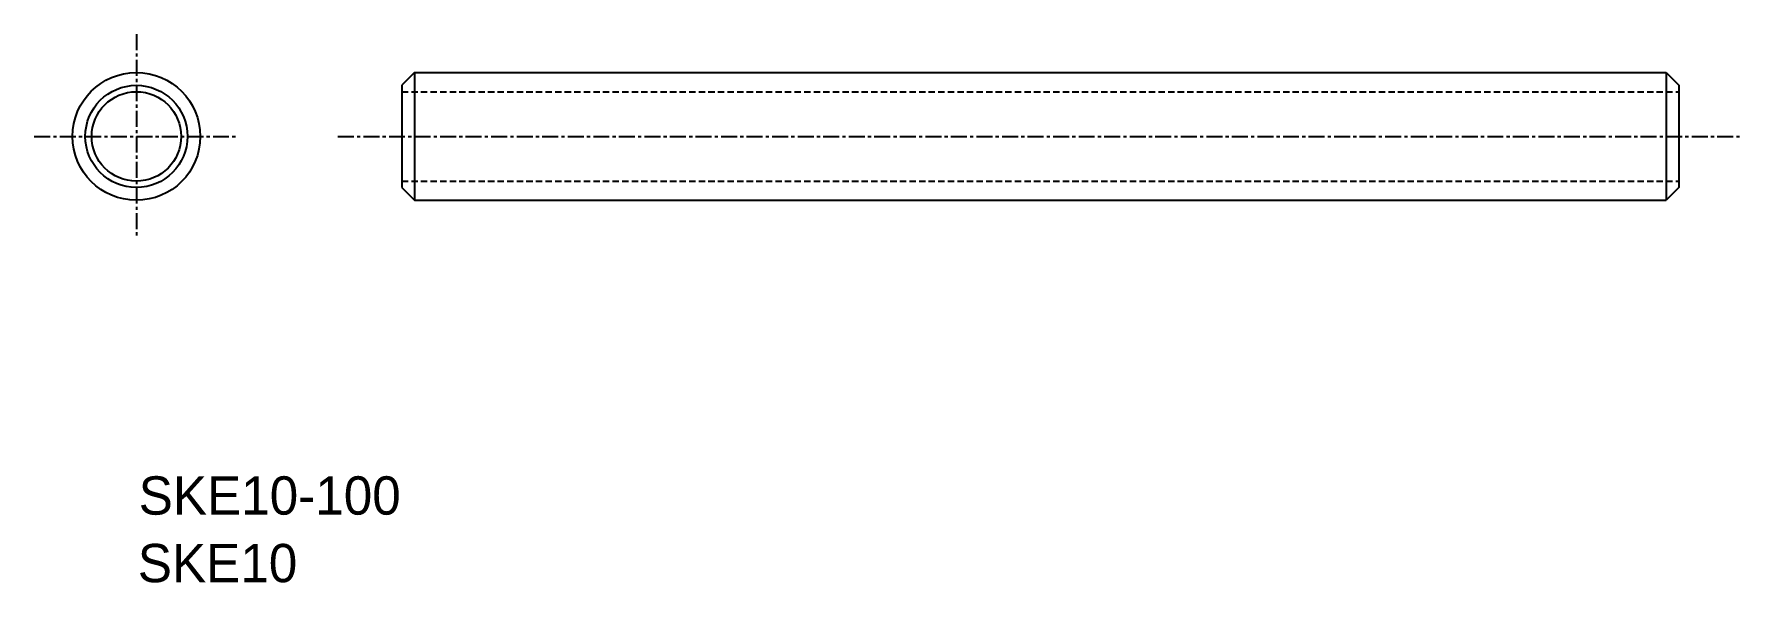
# Model space of a CAD drawing. Extents: x -115 to 19, y 55 to 98.
import ezdxf

# ---------------------------------------------------------------- set-up
doc = ezdxf.new("R2010")
doc.units = 0
doc.linetypes.add('CENTER', pattern=[2, 1.25, -0.25, 0.25, -0.25])
doc.linetypes.add('DASHED', pattern=[0.75, 0.5, -0.25])
doc.layers.get('0').update_dxf_attribs({"linetype": 'CONTINUOUS'})
doc.layers.add('CENTER', color=1, linetype='CENTER')

msp = doc.modelspace()

# ---------------------------------------------------------------- linework, layer by layer
at = {"color": 7, "linetype": 'CONTINUOUS'}
for p, q in [((-85.33, 94.79), (-86.33, 93.79)), ((-86.33, 93.79), (-86.33, 85.79)), ((-85.33, 94.79), (12.67, 94.79)), ((-85.33, 94.79), (-85.33, 84.79)), ((12.67, 94.79), (12.67, 84.79)), ((12.67, 94.79), (12.67, 84.79)), ((12.67, 94.79), (13.67, 93.79)), ((13.67, 93.79), (13.67, 85.79)), ((-86.33, 85.79), (-85.33, 84.79)), ((13.67, 85.79), (12.67, 84.79)), ((-85.33, 84.79), (12.67, 84.79)), ((13.17, 85.29), (12.67, 84.79))]:
    msp.add_line(p, q, dxfattribs=at)
at = {"color": 3, "linetype": 'DASHED'}
for p, q in [((-86.33, 93.29), (13.67, 93.29)), ((-86.33, 86.29), (13.67, 86.29))]:
    msp.add_line(p, q, dxfattribs=at)
at = {"color": 7, "linetype": 'CONTINUOUS'}
for radius in [5, 4, 3.5]:
    msp.add_circle((-107.11, 89.79), radius, dxfattribs=at)
at = {"layer": 'CENTER', "color": 1, "linetype": 'CENTER'}
for p, q in [((-107.11, 97.79), (-107.11, 81.79)), ((-115.11, 89.79), (-99.11, 89.79)), ((-91.33, 89.79), (18.67, 89.79))]:
    msp.add_line(p, q, dxfattribs=at)

# ---------------------------------------------------------------- texts
at = {"color": 7, "linetype": 'CONTINUOUS'}
for s, p in [('SKE10-100', (-106.93, 60.18)), ('SKE10', (-107, 54.89))]:
    msp.add_text(s, height=3, dxfattribs=at).set_placement(p)

doc.saveas('drawing.dxf')
